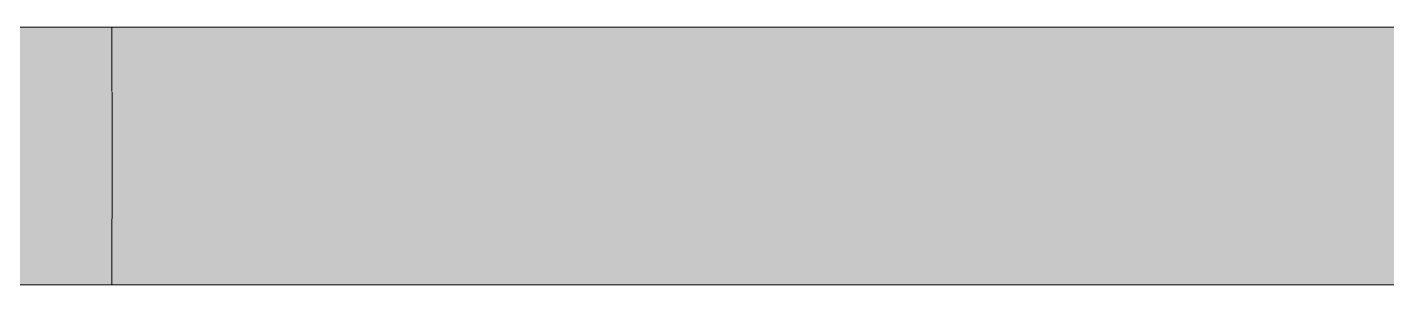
# Model space of a CAD drawing. Header units: inches. Extents: x -3385 to 41, y 7 to 1342.
# Drawn here: x -2673.77 to -2655.26, y 735.2 to 738.7 of the extents above; entities that cross this region are included whole.
import ezdxf

# ---------------------------------------------------------------- set-up
doc = ezdxf.new("R2010")
doc.units = ezdxf.units.IN
doc.header["$MEASUREMENT"] = 0
doc.layers.add('P-PIPE', color=3, linetype='Continuous', lineweight=9)

msp = doc.modelspace()

# ---------------------------------------------------------------- hatches: boundary and pattern name
at = {"layer": 'P-PIPE'}
for points in [[(-2672.614, 735.197), (-2672.611, 736.065), (-2672.614, 738.696), (-2674.25, 738.696), (-2674.76, 738.179), (-2675.996, 736.939), (-2677.751, 738.696), (-2679.386, 738.696), (-2679.383, 737.997), (-2679.383, 737.997), (-2679.384, 735.197), (-2672.759, 735.197)], [(-2664.022, 736.946), (-2547.382, 736.946), (-2547.386, 738.696), (-2672.614, 738.696), (-2672.611, 737.524), (-2672.611, 736.946)]]:
    msp.add_hatch(color=256, dxfattribs=at).paths.add_polyline_path(points, flags=0)
h = msp.add_hatch(color=256, dxfattribs=at)
h.paths.add_polyline_path([(-2547.383, 735.709), (-2547.384, 735.709), (-2550.156, 735.709)], flags=0)
h.paths.add_polyline_path([(-2664.022, 735.196), (-2547.386, 735.196), (-2547.383, 736.283), (-2547.382, 736.946), (-2672.611, 736.946), (-2672.614, 735.196)], flags=0)

# ---------------------------------------------------------------- linework, layer by layer
for p, q in [((-2672.614, 738.696), (-2674.25, 738.696)), ((-2547.386, 738.696), (-2672.614, 738.696)), ((-2679.386, 735.196), (-2672.614, 735.196)), ((-2672.614, 735.196), (-2547.386, 735.196))]:
    msp.add_line(p, q, dxfattribs=at)
for ratio, start_param, end_param in [(0.002086, 6.15019, 6.279019), (0.002083, 6.021386, 6.150214), (0.002086, 5.888391, 6.017219), (0.002083, 5.759587, 5.888413), (0.002083, 5.497787, 5.756142), (0.002083, 5.235988, 5.494055), (0.002083, 4.974188, 5.232066), (0.002086, 4.974385, 5.231821), (0.002083, 4.712389, 4.970115), (0.002086, 4.712435, 4.970022), (0.002086, 4.450494, 4.708222), (0.002083, 4.45059, 4.708174), (0.002083, 4.18879, 4.446223), (0.002083, 3.926991, 4.184234), (0.002083, 3.665191, 3.922147), (0.002086, 3.532197, 3.661025), (0.002086, 3.141593, 3.399225), (0.002083, 3.403392, 3.53222), (0.002083, 3.141593, 3.270421)]:
    msp.add_ellipse((-2672.614, 736.946), major_axis=(0, 1.75), ratio=ratio, start_param=start_param, end_param=end_param, dxfattribs=at)

doc.saveas('drawing.dxf')
